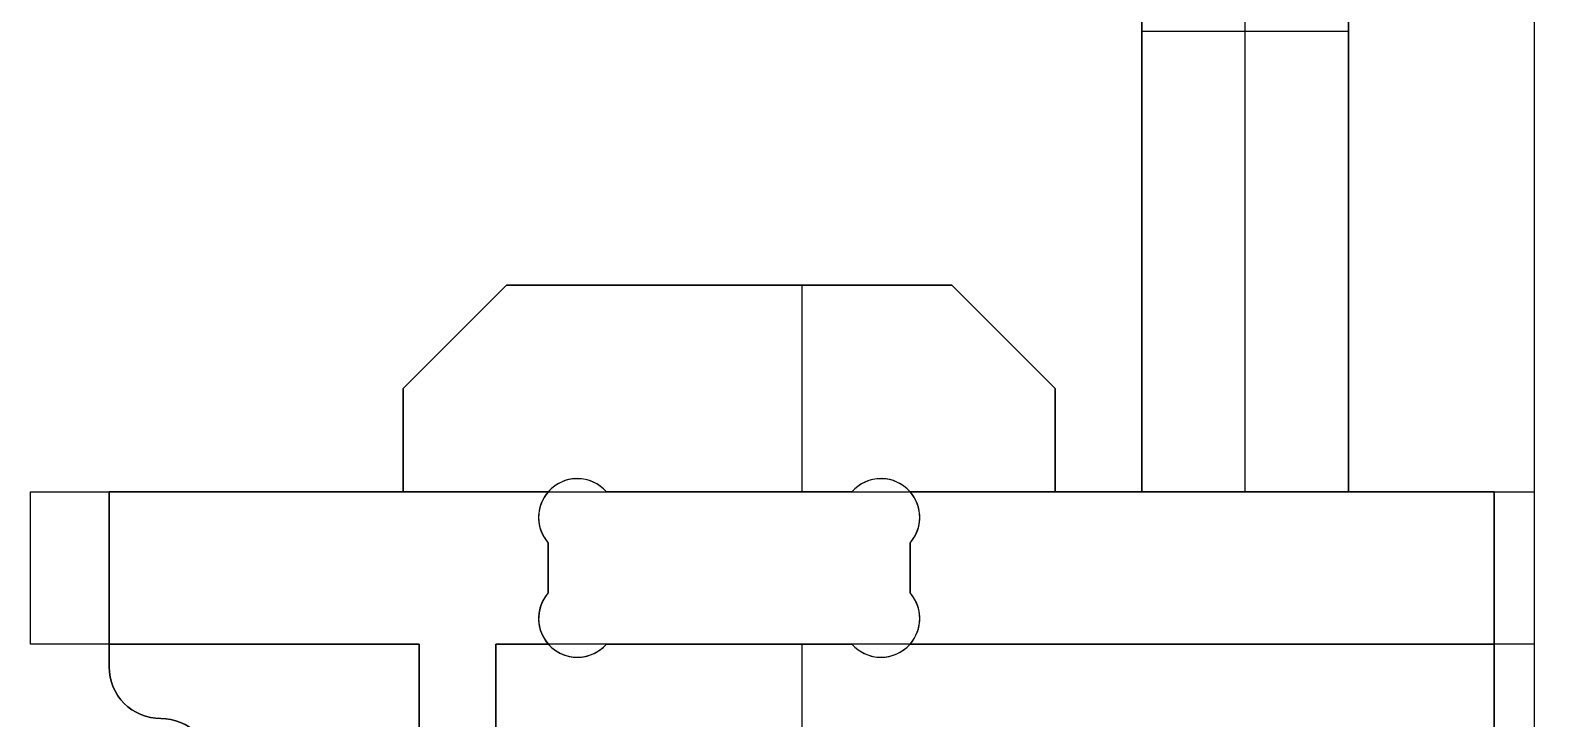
# Model space of a CAD drawing. Extents: x 0 to 96, y 0 to 48.
# Drawn here: x 49.86 to 57.23, y 15.4 to 18.73 of the extents above; entities that cross this region are included whole.
import ezdxf

# ---------------------------------------------------------------- set-up
doc = ezdxf.new("R2010")
doc.units = 0
doc.header["$MEASUREMENT"] = 0
for name, color, linetype in [('POCKETS_10_MM', 5, 'CONTINUOUS'), ('PROFILE_-_INSIDE', 30, 'CONTINUOUS'), ('PROFILE_-_OUTSIDE', 18, 'CONTINUOUS'), ('TABS', 51, 'CONTINUOUS')]:
    doc.layers.add(name, color=color, linetype=linetype)

msp = doc.modelspace()

# ---------------------------------------------------------------- linework, layer by layer
at = {"layer": 'POCKETS_10_MM'}
for points in [[(57.1355, 14.8875), (71.6805, 14.8875), (71.6805, 29.4325), (57.1355, 29.4325)], [(49.8609, 1.5501), (49.8609, 2.2879), (51.7409, 2.2879), (51.7409, 15.7579), (49.8609, 15.7579), (49.8604, 16.4961), (57.1354, 16.4958), (57.1355, 15.7579), (52.1114, 15.7579), (52.1137, 2.2865), (57.1355, 2.2865), (57.1357, 1.5471)]]:
    msp.add_lwpolyline(points, close=True, dxfattribs=at)
at = {"layer": 'PROFILE_-_INSIDE'}
msp.add_lwpolyline([(52.6467, 15.7579), (53.8351, 15.7579, 1), (54.1159, 16.0065), (54.1159, 16.2474, 1), (53.8351, 16.4959), (52.6467, 16.4959, 1), (52.3659, 16.2474), (52.3659, 16.0065, 1)], format="xyb", close=True, dxfattribs=at)
at = {"layer": 'PROFILE_-_OUTSIDE'}
for p, q in [((52.1634, 17.4959), (51.6634, 16.9959)), ((51.6634, 16.9959), (52.1634, 17.4959)), ((51.6634, 16.9959, 0.74), (52.1634, 17.4959, 0.74)), ((52.1634, 17.4959, 0.37), (51.6634, 16.9959, 0.37)), ((54.3185, 17.4959), (52.1634, 17.4959)), ((52.1634, 17.4959), (54.3185, 17.4959)), ((52.1634, 17.4959, 0.74), (52.1634, 17.4959)), ((52.1634, 17.4959, 0.74), (54.3185, 17.4959, 0.74)), ((54.3185, 17.4959, 0.37), (52.1634, 17.4959, 0.37)), ((53.2409, 17.4959), (53.2409, 17.4959, 0.74)), ((53.5921, 17.4959), (53.5921, 16.4959)), ((53.5921, 17.4959, 0.74), (53.5921, 16.4959, 0.74)), ((54.8185, 16.9959), (54.3185, 17.4959)), ((54.3185, 17.4959), (54.8185, 16.9959)), ((54.3185, 17.4959, 0.74), (54.3185, 17.4959)), ((54.3185, 17.4959, 0.74), (54.8185, 16.9959, 0.74)), ((54.8185, 16.9959, 0.37), (54.3185, 17.4959, 0.37)), ((51.9134, 17.2459), (51.9134, 17.2459, 0.74)), ((54.5685, 17.2459), (54.5685, 17.2459, 0.74)), ((51.6634, 16.9959), (51.6634, 16.4959)), ((51.6634, 16.4959), (51.6634, 16.9959)), ((51.6634, 16.4959, 0.74), (51.6634, 16.9959, 0.74)), ((51.6634, 16.9959, 0.74), (51.6634, 16.9959)), ((51.6634, 16.9959, 0.37), (51.6634, 16.4959, 0.37)), ((54.8185, 16.4959), (54.8185, 16.9959)), ((54.8185, 16.9959), (54.8185, 16.4959)), ((54.8185, 16.9959, 0.74), (54.8185, 16.9959)), ((54.8185, 16.9959, 0.74), (54.8185, 16.4959, 0.74)), ((54.8185, 16.4959, 0.37), (54.8185, 16.9959, 0.37)), ((51.6634, 16.7459), (51.6634, 16.7459, 0.74)), ((54.8185, 16.7459), (54.8185, 16.7459, 0.74)), ((52.3821, 16.5121), (52.3821, 16.5121, 0.74)), ((54.0998, 16.5121), (54.0998, 16.5121, 0.74)), ((50.2409, 16.496, 0.34), (50.2409, 15.7579, 0.34)), ((50.2409, 16.496, 0.34), (50.2409, 16.4959)), ((51.6634, 16.496, 0.34), (50.2409, 16.496, 0.34)), ((51.6634, 16.4959), (50.2409, 16.4959)), ((50.2409, 16.4959), (50.2409, 15.6479)), ((50.2409, 16.4959), (51.6634, 16.4959)), ((50.9521, 16.4959), (50.9521, 16.4959, 0.34)), ((51.6634, 16.4959, 0.74), (51.6634, 16.496, 0.34)), ((51.6634, 16.496, 0.34), (51.6634, 16.4959)), ((52.366, 16.496, 0.74), (51.6634, 16.4959, 0.74)), ((52.366, 16.496, 0.34), (51.6634, 16.496, 0.34)), ((51.6634, 16.496, 0.54), (52.366, 16.496, 0.54)), ((52.366, 16.496, 0.34), (52.366, 16.496, 0.74)), ((52.6467, 16.4959, 0.74), (52.6467, 16.496, 0.34)), ((52.6467, 16.496, 0.34), (52.6467, 16.4959)), ((53.8351, 16.4959, 0.34), (52.6467, 16.496, 0.34)), ((52.6467, 16.4959), (53.8351, 16.4959)), ((53.8351, 16.4959, 0.74), (52.6467, 16.4959, 0.74)), ((53.8351, 16.4959, 0.5), (52.6467, 16.4959, 0.5)), ((53.2409, 16.4959, 0.34), (53.2409, 16.4959, 0.74)), ((53.2409, 16.4959), (53.2409, 16.4959, 0.34)), ((53.8351, 16.4959, 0.74), (53.8351, 16.4959, 0.34)), ((53.8351, 16.4959, 0.34), (53.8351, 16.4959)), ((54.1159, 16.4959, 0.74), (54.1159, 16.4959, 0.34)), ((54.8185, 16.4959, 0.74), (54.1159, 16.4959, 0.74)), ((54.8185, 16.4959, 0.34), (54.1159, 16.4959, 0.34)), ((54.1159, 16.4959, 0.54), (54.8185, 16.4959, 0.54)), ((56.9428, 16.4945), (54.8185, 16.4959)), ((54.8185, 16.4959), (56.9428, 16.4945)), ((54.8185, 16.4959, 0.74), (54.8185, 16.4959, 0.34)), ((54.8185, 16.4959, 0.34), (54.8185, 16.4959)), ((56.9428, 16.4952, 0.34), (54.8185, 16.4959, 0.34)), ((55.8806, 16.4952), (55.8806, 16.4952, 0.34)), ((56.9428, 16.4945), (56.9428, 16.4952, 0.34)), ((56.9428, 15.7579, 0.34), (56.9428, 16.4952, 0.34)), ((56.9433, 1.5499), (56.9428, 16.4945)), ((56.9428, 16.4945), (56.9433, 1.5499)), ((52.3659, 16.0065), (52.3659, 16.2474)), ((52.3659, 16.2474, 0.34), (52.3659, 16.0065, 0.34)), ((52.3659, 16.2474, 0.34), (52.3659, 16.2474)), ((54.1159, 16.2474), (54.1159, 16.0065)), ((54.1159, 16.0065, 0.34), (54.1159, 16.2474, 0.34)), ((54.1159, 16.2474, 0.34), (54.1159, 16.2474)), ((52.3659, 16.1269), (52.3659, 16.1269, 0.34)), ((54.1159, 16.1269), (54.1159, 16.1269, 0.34)), ((52.3659, 16.0065, 0.34), (52.3659, 16.0065)), ((54.1159, 16.0065, 0.34), (54.1159, 16.0065)), ((50.2409, 15.7579, 0.74), (50.2409, 15.7579, 0.34)), ((50.2409, 15.7579, 0.74), (51.7409, 15.7579, 0.74)), ((50.2409, 15.7579, 0.34), (51.7409, 15.7579, 0.34)), ((51.7409, 15.7579, 0.54), (50.2409, 15.7579, 0.54)), ((50.8009, 15.7579, 0.74), (50.8009, 15.7579, 0.34)), ((51.7409, 15.7579, 0.34), (51.7409, 15.7579, 0.74)), ((51.7409, 15.7579, 0.34), (51.7409, 2.2879, 0.34)), ((51.7409, 15.7579, 0.74), (51.7409, 2.2879, 0.74)), ((51.7409, 2.2879, 0.54), (51.7409, 15.7579, 0.54)), ((52.1114, 15.7579, 0.74), (52.3659, 15.7579, 0.74)), ((52.1137, 2.2865, 0.74), (52.1114, 15.7579, 0.74)), ((52.1137, 2.2865, 0.34), (52.1114, 15.7579, 0.34)), ((52.1114, 15.7579, 0.34), (52.1114, 15.7579, 0.74)), ((52.1114, 15.7579, 0.34), (52.3659, 15.7579, 0.34)), ((52.1114, 15.7579, 0.54), (52.1137, 2.2865, 0.54)), ((52.3659, 15.7579, 0.54), (52.1114, 15.7579, 0.54)), ((52.3659, 15.7579, 0.74), (52.3659, 15.7579, 0.34)), ((52.3821, 15.7418), (52.3821, 15.7418, 0.74)), ((52.6467, 15.7579), (52.6467, 15.7579, 0.34)), ((53.8351, 15.7579), (52.6467, 15.7579)), ((52.6467, 15.7579, 0.34), (53.8351, 15.7579, 0.34)), ((52.6467, 15.7579, 0.34), (52.6467, 15.7579, 0.74)), ((52.6467, 15.7579, 0.74), (53.8351, 15.7579, 0.74)), ((52.6467, 15.7579, 0.5), (53.8351, 15.7579, 0.5)), ((53.2409, 15.7579, 0.34), (53.2409, 15.7579, 0.74)), ((53.2409, 15.7579), (53.2409, 15.7579, 0.34)), ((53.5921, 15.7579), (53.5921, 2.2879)), ((53.5921, 15.7579, 0.74), (53.5921, 2.2879, 0.74)), ((53.8351, 15.7579, 0.74), (53.8351, 15.7579, 0.34)), ((53.8351, 15.7579, 0.34), (53.8351, 15.7579)), ((54.0998, 15.7418), (54.0998, 15.7418, 0.74)), ((54.1159, 15.7579, 0.34), (54.1159, 15.7579, 0.74)), ((54.1159, 15.7579, 0.74), (56.9428, 15.7579, 0.74)), ((54.1159, 15.7579, 0.34), (56.9428, 15.7579, 0.34)), ((56.9428, 15.7579, 0.54), (54.1159, 15.7579, 0.54)), ((54.6235, 15.7579, 0.74), (54.6235, 15.7579, 0.34)), ((56.9428, 15.7579, 0.34), (56.9428, 15.7579, 0.74)), ((56.9428, 15.7579, 0.74), (56.9433, 2.2865, 0.74)), ((56.9433, 2.2865, 0.37), (56.9428, 15.7579, 0.37)), ((50.2409, 15.6479), (50.2409, 15.6479, 0.74)), ((50.4909, 15.3979), (50.4909, 15.3979, 0.74))]:
    msp.add_line(p, q, dxfattribs=at)
for points in [[(50.2409, 1.5499), (50.2409, 2.3979, -0.414213), (50.4909, 2.6479, 0.414213), (50.7409, 2.8979), (50.7409, 15.1479, 0.414214), (50.4909, 15.3979, -0.414213), (50.2409, 15.6479), (50.2409, 16.4959)], [(50.2409, 2.2879), (50.2409, 2.3979, -0.414213), (50.4909, 2.6479, 0.414213), (50.7409, 2.8979), (50.7409, 15.1479, 0.414214), (50.4909, 15.3979, -0.414213), (50.2409, 15.6479), (50.2409, 15.7579)], [(50.2409, 15.7579), (50.2409, 15.6479, 0.414213), (50.4909, 15.3979, -0.414214), (50.7409, 15.1479), (50.7409, 2.8979, -0.414213), (50.4909, 2.6479, 0.414213), (50.2409, 2.3979), (50.2409, 2.2879)]]:
    msp.add_lwpolyline(points, format="xyb", dxfattribs=at)
for centre, radius, start, end in [((52.5063, 16.3717), 0.1875, 41.51102, 221.51102), ((52.5063, 16.3717, 0.74), 0.1875, 41.51102, 138.45818), ((52.5063, 16.3717, 0.5), 0.1875, 41.51102, 138.45818), ((53.9755, 16.3717), 0.1875, 318.48898, 138.48898), ((53.9755, 16.3717, 0.74), 0.1875, 41.51868, 138.48898), ((53.9755, 16.3717, 0.5), 0.1875, 41.51868, 138.48898), ((52.5063, 16.3717, 0.34), 0.1875, 138.45819, 221.51101), ((53.9755, 16.3717, 0.34), 0.1875, 318.489, 41.51867), ((52.5063, 15.8822), 0.1875, 138.48898, 318.48898), ((52.5063, 15.8822, 0.34), 0.1875, 138.48899, 221.51101), ((53.9755, 15.8822), 0.1875, 221.51102, 41.51102), ((53.9755, 15.8822, 0.34), 0.1875, 318.489, 41.511), ((52.5063, 15.8822, 0.74), 0.1875, 221.51103, 318.48897), ((52.5063, 15.8822, 0.5), 0.1875, 221.51102, 318.48898), ((53.9755, 15.8822, 0.74), 0.1875, 221.51103, 318.48897), ((53.9755, 15.8822, 0.5), 0.1875, 221.51102, 318.48898), ((50.4909, 15.6479), 0.25, 180.00002, 269.99998)]:
    msp.add_arc(centre, radius, start, end, dxfattribs=at)
at = {"layer": 'TABS'}
for p, q in [((56.2368, 16.495, 0), (56.2368, 19.1627, 0)), ((56.2368, 16.495, 0.15), (56.2368, 19.1627, 0.15)), ((56.2368, 19.1627, 0.075), (56.2368, 16.495, 0.075)), ((55.7368, 16.4953, 0), (55.7368, 19.0505, 0)), ((55.7368, 16.4953, 0.15), (55.7368, 19.0505, 0.15)), ((55.2368, 18.9382, 0), (55.2368, 16.4956, 0)), ((55.2368, 18.9382, 0.15), (55.2368, 16.4956, 0.15)), ((55.2368, 16.4956, 0.075), (55.2368, 18.9382, 0.075)), ((55.2368, 18.725, 0), (55.2368, 18.725, 0.15)), ((55.2368, 18.725, 0), (56.2368, 18.725, 0)), ((55.2368, 18.725, 0.15), (56.2368, 18.725, 0.15)), ((56.2368, 18.725, 0), (56.2368, 18.725, 0.15)), ((55.2368, 16.4956, 0.15), (55.2368, 16.4956, 0)), ((55.2368, 16.4956, 0.15), (56.2368, 16.495, 0.15)), ((55.2368, 16.4956, 0), (56.2368, 16.495, 0)), ((55.8806, 16.4952), (55.8806, 16.4952, 0.15)), ((56.2368, 16.495, 0), (56.2368, 16.495, 0.15))]:
    msp.add_line(p, q, dxfattribs=at)

doc.saveas('drawing.dxf')
